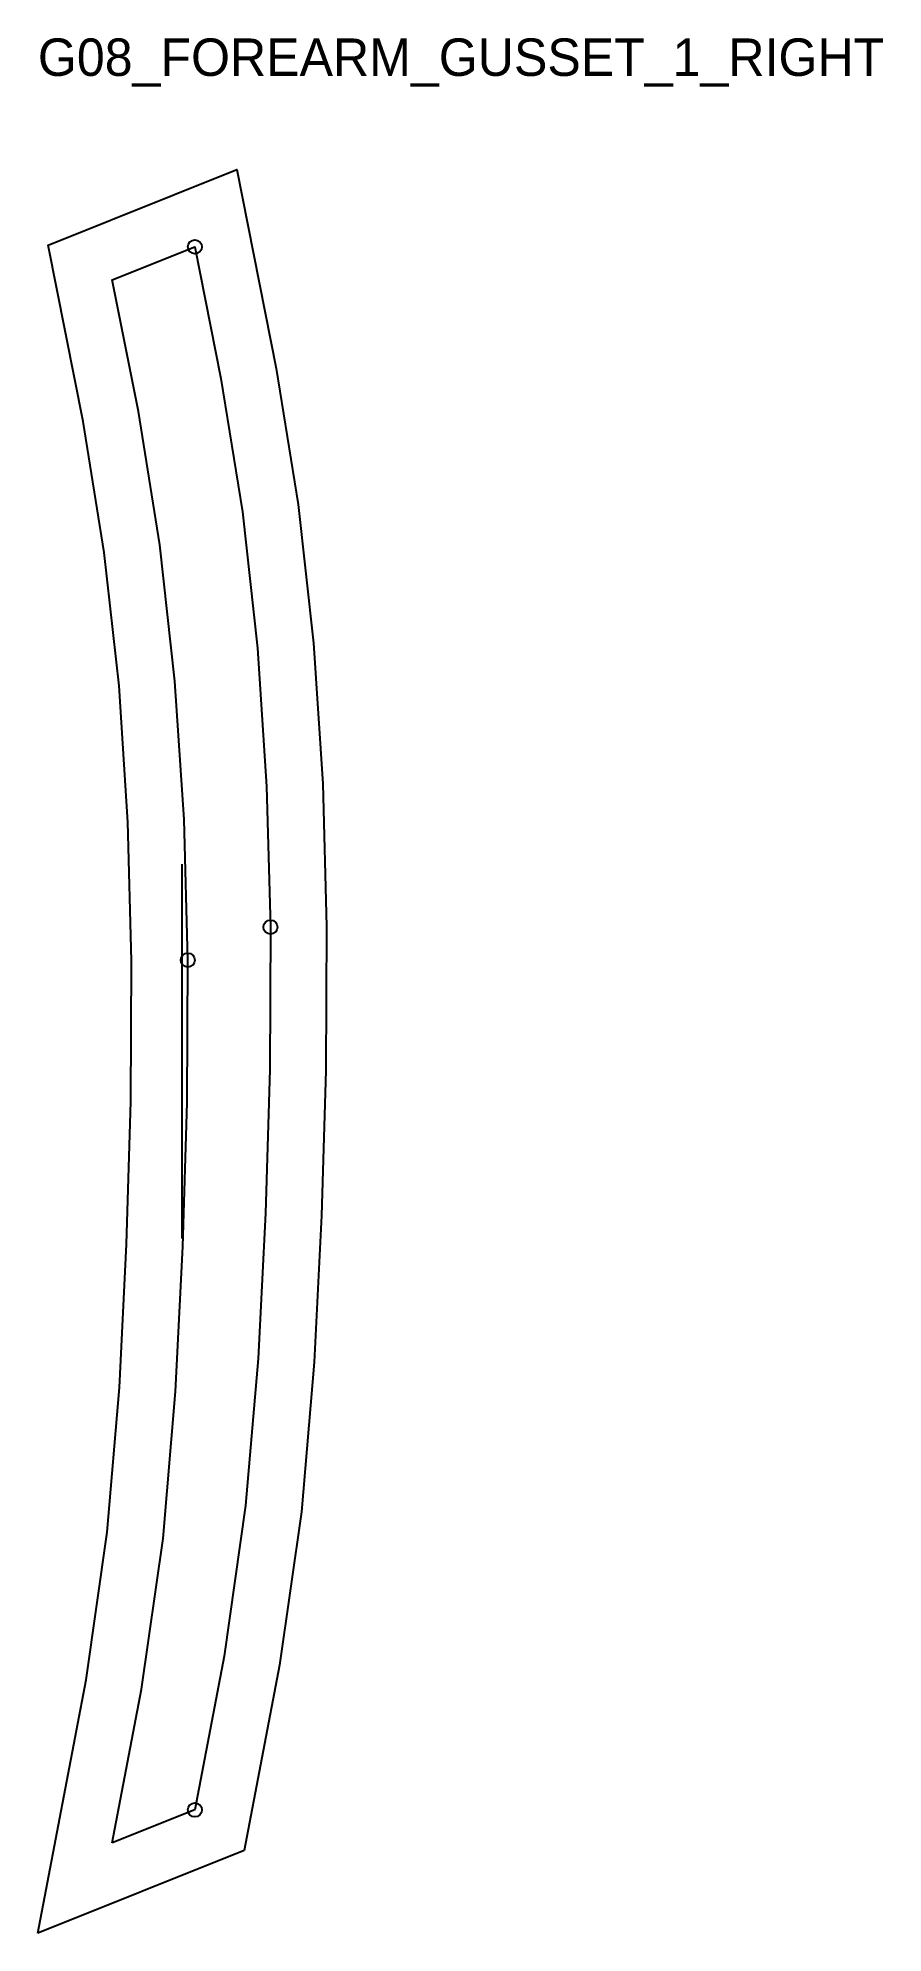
# Model space of a CAD drawing. Header units: millimetres. Extents: x -16 to 165, y -19 to 386.
import ezdxf

# ---------------------------------------------------------------- set-up
doc = ezdxf.new("R2010")
doc.units = ezdxf.units.MM
for name, color, linetype in [('CUT', 1, 'Continuous'), ('GRAIN', 3, 'Continuous'), ('ID', 7, 'Continuous'), ('NOTCH', 2, 'Continuous'), ('SEAM', 5, 'Continuous')]:
    doc.layers.add(name, color=color, linetype=linetype)

msp = doc.modelspace()

# ---------------------------------------------------------------- linework, layer by layer
at = {"layer": 'CUT'}
msp.add_lwpolyline([(-15.88, -19.27), (-5.6, 34.81), (-1.09, 66.39), (1.51, 97.25), (3.05, 127.9), (3.98, 158.35), (4.13, 188.42), (3.33, 218.02), (1.44, 247.11), (-1.71, 275.6), (-6.24, 303.6), (-13.71, 341.29), (26.61, 357.41), (35.03, 314.9), (39.72, 285.89), (42.99, 256.26), (44.95, 226.18), (45.77, 195.73), (45.62, 164.98), (44.68, 133.98), (43.1, 102.69), (40.41, 70.73), (35.72, 37.93), (28.2, -1.65), (-15.88, -19.27)], close=True, dxfattribs=at)
at = {"layer": 'GRAIN'}
msp.add_line((14.95, 129.07), (14.95, 209.07), dxfattribs=at)
at = {"layer": 'NOTCH'}
for centre in [(17.64, 340.9), (33.77, 195.6), (16.13, 188.55), (17.64, 7.05)]:
    msp.add_circle(centre, 1.5, dxfattribs=at)
at = {"layer": 'SEAM'}
msp.add_lwpolyline([(0, 0), (6.24, 32.85), (10.84, 65.03), (13.48, 96.44), (15.04, 127.41), (15.98, 158.14), (16.13, 188.55), (15.32, 218.58), (13.39, 248.15), (10.18, 277.22), (5.57, 305.73), (0, 333.85), (17.64, 340.9), (23.21, 312.78), (27.82, 284.27), (31.04, 255.21), (32.96, 225.63), (33.77, 195.6), (33.62, 165.19), (32.69, 134.47), (31.13, 103.49), (28.48, 72.09), (23.88, 39.9), (17.64, 7.05)], close=True, dxfattribs=at)

# ---------------------------------------------------------------- texts
at = {"layer": 'ID'}
msp.add_text('G08_FOREARM_GUSSET_1_RIGHT', height=8, dxfattribs=at).set_placement((-15.88, 377.41))

doc.saveas('drawing.dxf')
